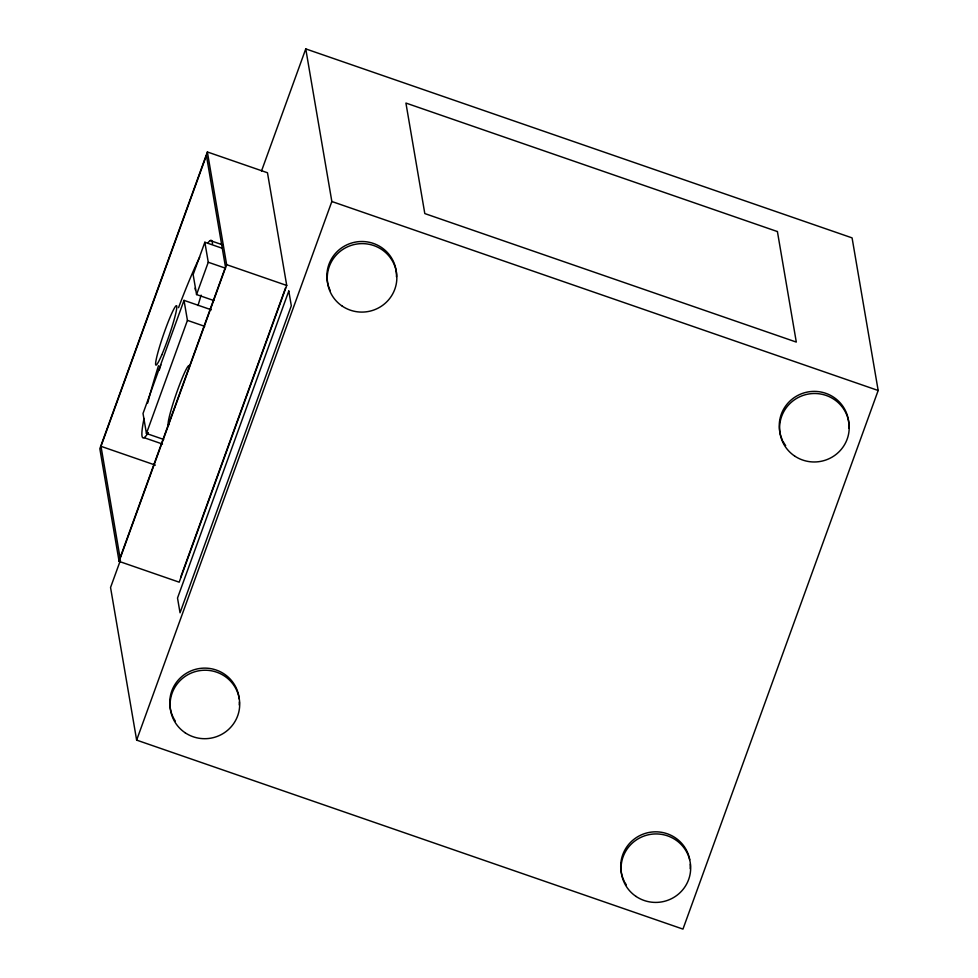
<?xml version="1.0" encoding="UTF-8"?>
<svg xmlns="http://www.w3.org/2000/svg" width="978" height="978" viewBox="0 0 978 978"><rect width="100%" height="100%" fill="white"/><g stroke="black" fill="none" stroke-linecap="round" stroke-linejoin="round"><path stroke-width="1.47" d="M159.267 370.039L160.869 364.843M207.373 151.969L99.829 448.682L119.096 561.384L179.194 582.179L286.725 285.454L267.471 172.751L207.373 151.969L226.639 264.671L119.096 561.384M100.991 446.323L206.407 155.478L225.478 267.031L120.062 557.876L100.991 446.323L155.368 465.125M222.104 248.216L204.854 242.251L193.143 274.573L196.554 294.561L213.803 300.539M211.321 309.818L184.011 300.368L143.02 413.486L146.431 433.474L163.693 439.452M196.554 294.561L208.265 262.251L204.854 242.251M146.431 433.474L187.434 320.368L184.011 300.368M120.453 560.223L110.551 587.509L136.639 740.114L682.962 929.1L878.171 390.491L852.082 237.886L305.759 48.9L261.517 170.991M180.673 577.24L285.576 287.813M136.639 740.114L331.848 201.505L305.759 48.9M331.848 201.505L878.171 390.491M210.258 240.576L223.008 244.977M226.639 264.671L286.725 285.454M208.265 262.251L225.527 268.216M187.434 320.368L204.683 326.334M144.059 437.667L162.47 444.036M195.111 288.119L195.466 290.221M239.353 701.972A34.829 34.23 -9.7 0 1 239.243 704.942M175.306 721.092A34.829 34.23 -9.7 0 1 193.167 670.064A34.829 34.23 -9.7 0 1 239.207 698.964M330.234 290.588A34.829 34.23 -9.7 0 1 354.696 242.238A34.829 34.23 -9.7 0 1 396.469 276.86M690.285 864.185A34.829 34.23 -9.7 0 1 690.211 868.66M626.275 884.809A34.829 34.23 -9.7 0 1 624.734 882.229M624.062 880.909A34.829 34.23 -9.7 0 1 644.857 833.525A34.829 34.23 -9.7 0 1 689.759 859.735M785.664 445.613A34.829 34.23 -9.7 0 1 783.268 441.787M782.583 440.467A34.829 34.23 -9.7 0 1 780.114 433.425M779.808 431.97A34.829 34.23 -9.7 0 1 812.327 391.432A34.829 34.23 -9.7 0 1 848.745 428.217M207.935 242.85A104.475 9.377 -70.9 0 1 212.446 244.182M201.113 295.124A104.475 9.377 -70.9 0 1 197.996 305.539M148.35 432.557A104.475 9.377 -70.9 0 1 144.059 418.45M147.666 403.095A104.475 9.377 -70.9 0 1 158.485 365.723M178.534 307.679A104.475 9.377 -70.9 0 1 199.72 257.165M168.803 424.843A31.382 2.812 -70.9 0 1 177.776 389.562A31.382 2.812 -70.9 0 1 189.194 368.596M288.791 291.028L177.519 598.035L180.038 612.778L291.31 305.772L288.791 291.028M777.412 231.566L405.919 103.057L424.807 213.571L796.3 342.08L777.412 231.566M185.111 732.742A34.829 34.23 -9.7 0 0 239.598 707.057A34.829 34.23 -9.7 0 0 190.013 673.597A34.829 34.23 -9.7 0 0 185.111 732.742M342.251 306.138A34.829 34.23 -9.7 0 0 396.738 280.441A34.829 34.23 -9.7 0 0 347.153 246.994A34.829 34.23 -9.7 0 0 342.251 306.138M794.613 456.017A34.829 34.23 -9.7 0 0 849.1 430.332A34.829 34.23 -9.7 0 0 799.515 396.872A34.829 34.23 -9.7 0 0 794.613 456.017M636.079 896.459A34.829 34.23 -9.7 0 0 690.566 870.762A34.829 34.23 -9.7 0 0 640.981 837.302A34.829 34.23 -9.7 0 0 636.079 896.459M161.798 354.818A31.382 2.812 -70.9 0 0 176.786 306.224A31.382 2.812 -70.9 0 0 160.111 344.965A31.382 2.812 -70.9 0 0 161.798 354.818"/></g></svg>
